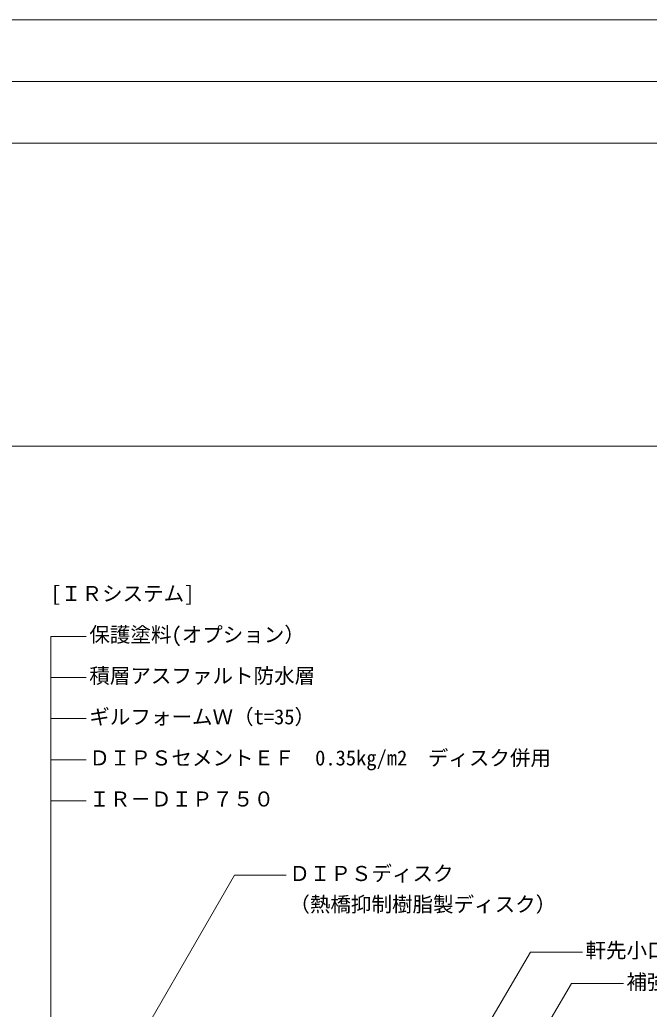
# Model space of a CAD drawing. Units: millimetres, scale not verified. Extents: x -1380 to 1380, y -955 to 955.
# Drawn here: x -170 to 444, y -8 to 955 of the extents above; entities that cross this region are included whole.
import ezdxf
from ezdxf.enums import TextEntityAlignment as Align

# ---------------------------------------------------------------- set-up
doc = ezdxf.new("R2010")
doc.units = ezdxf.units.MM
doc.header["$LTSCALE"] = 3
for name, color, linetype, lineweight in [('0-0_0', 7, 'Continuous', 18), ('0-3_MOJI', 7, 'Continuous', 18), ('0-C_WAKU', 7, 'Continuous', 18)]:
    doc.layers.add(name, color=color, linetype=linetype, lineweight=lineweight)
doc.styles.add('ＭＳ ゴシック', font='')
doc.styles.get('ＭＳ ゴシック').set_extended_font_data('MS Gothic')

msp = doc.modelspace()

# ---------------------------------------------------------------- linework, layer by layer
at = {"layer": '0-0_0'}
msp.add_line((-1379.959, 895.002), (1380.041, 895.002), dxfattribs=at)
msp.add_lwpolyline([(-899.959, -659.998), (900.041, -659.998), (900.041, 540.002), (-899.959, 540.002)], close=True, dxfattribs=at)
at = {"layer": '0-3_MOJI'}
for p, q in [((-139.429, -122.673), (-139.429, 354.81)), ((-139.429, 354.81), (-104.853, 354.81)), ((-139.429, 314.81), (-104.853, 314.81)), ((-139.429, 274.81), (-104.853, 274.81)), ((-139.429, 234.81), (-104.853, 234.81)), ((-139.429, 194.81), (-104.853, 194.81))]:
    msp.add_line(p, q, dxfattribs=at)
for points in [[(89.992, 122.306), (39.554, 122.306), (-79.594, -84.064)], [(378.446, 47.522), (328.008, 47.522), (228.849, -121.177)], [(418.332, 16.8), (367.894, 16.8), (268.736, -151.899)]]:
    msp.add_lwpolyline(points, dxfattribs=at)
at = {"layer": '0-C_WAKU'}
for points in [[(1380.041, 835.002), (-1379.959, 835.002), (-1379.959, 955.002), (1380.041, 955.002)], [(-1379.959, -954.998), (1380.041, -954.998), (1380.041, 955.002), (-1379.959, 955.002)]]:
    msp.add_lwpolyline(points, close=True, dxfattribs=at)

# ---------------------------------------------------------------- texts
at = {"layer": '0-3_MOJI', "style": 'ＭＳ ゴシック'}
for s, p in [('[ＩＲシステム]', (-139.429, 384.81)), ('保護塗料(オプション）', (-101.853, 344.81)), ('積層アスファルト防水層', (-101.853, 304.81)), ('ギルフォームＷ（t=35）', (-101.853, 264.81)), ('ＤＩＰＳセメントＥＦ\u30000.35kg/m2\u3000ディスク併用', (-101.853, 224.81)), ('ＩＲ－ＤＩＰ７５０', (-101.853, 184.81)), ('ＤＩＰＳディスク', (92.992, 112.306)), ('（熱橋抑制樹脂製ディスク）', (92.992, 82.306)), ('軒先小口塞ぎ：溶融亜鉛メッキ鋼板(t=0.5)', (381.446, 37.522)), ('補強板：溶融亜鉛メッキ鋼板(t=1.6)', (421.332, 6.8))]:
    msp.add_text(s, height=14.66, dxfattribs=at).set_placement(p, align=Align.BOTTOM_LEFT)

doc.saveas('drawing.dxf')
